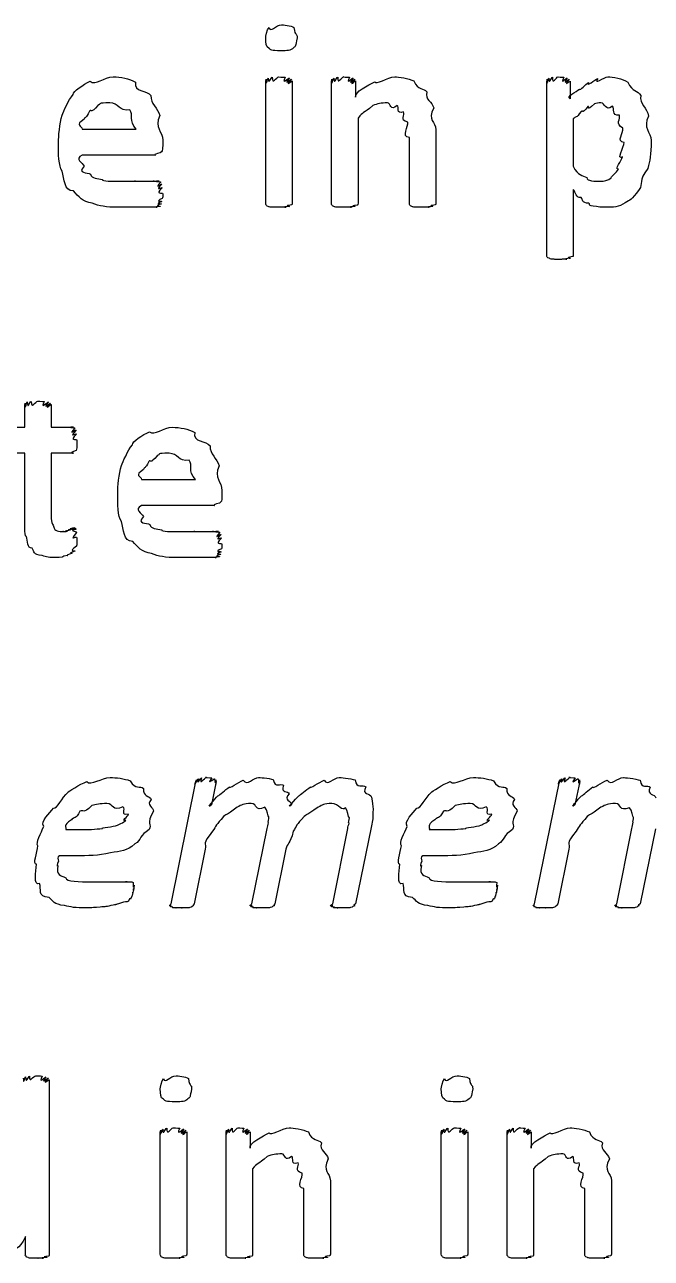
# Model space of a CAD drawing. Header units: millimetres. Extents: x 0 to 216, y 0 to 279.
# Drawn here: x 36.47 to 44.95, y 123.97 to 140.65 of the extents above; entities that cross this region are included whole.
import ezdxf

# ---------------------------------------------------------------- set-up
doc = ezdxf.new("R2010")
doc.units = ezdxf.units.MM
doc.layers.get('0').update_dxf_attribs({"linetype": 'CONTINUOUS'})

msp = doc.modelspace()

# ---------------------------------------------------------------- linework, layer by layer
at = {"color": 0}
for p, q in [((40.1546, 140.47), (40.1546, 140.47)), ((39.7302, 138.232), (39.7302, 139.886)), ((40.0886, 139.886), (40.0886, 138.232)), ((40.6206, 138.232), (40.6206, 139.886)), ((40.9455, 139.886), (40.9455, 139.665)), ((43.5335, 137.532), (43.5335, 139.881)), ((43.8478, 139.881), (43.8478, 139.644)), ((40.9787, 139.384), (40.9787, 138.232)), ((43.8919, 139.373), (43.8919, 138.734)), ((37.2442, 139.236), (37.9772, 139.236)), ((42.0317, 139.224), (42.0317, 138.232)), ((38.3357, 139.087), (38.3357, 139.026)), ((41.6733, 138.232), (41.6733, 139.12)), ((44.5809, 139.054), (44.5809, 139.054)), ((44.9446, 139.081), (44.9446, 139.081)), ((38.2309, 138.883), (37.2442, 138.883)), ((43.8919, 138.42), (43.8919, 137.532)), ((36.4684, 135.203), (36.4684, 135.512)), ((36.8268, 135.512), (36.8268, 135.203)), ((36.1929, 135.203), (36.4684, 135.203)), ((36.8268, 135.203), (37.1299, 135.203)), ((36.4684, 134.851), (36.1872, 134.851)), ((36.4684, 133.958), (36.4684, 134.851)), ((37.1299, 134.851), (36.8268, 134.851)), ((36.8268, 134.851), (36.8268, 134.079)), ((38.0464, 134.498), (38.7795, 134.498)), ((39.1375, 134.349), (39.1375, 134.288)), ((39.0331, 134.145), (38.0464, 134.145)), ((37.174, 133.71), (37.174, 133.71)), ((38.4485, 128.758), (38.7847, 130.412)), ((39.0606, 130.412), (38.9943, 130.098)), ((43.3684, 128.758), (43.7046, 130.412)), ((43.9801, 130.412), (43.9138, 130.098)), ((37.8714, 129.971), (37.8714, 129.971)), ((38.2129, 130.01), (38.2129, 130.01)), ((42.7895, 129.971), (42.7895, 129.971)), ((43.1313, 130.01), (43.1313, 130.01)), ((41.1551, 129.789), (40.9455, 128.758)), ((37.0223, 129.762), (37.2043, 129.762)), ((39.54, 128.758), (39.7496, 129.778)), ((40.6368, 128.758), (40.8411, 129.778)), ((41.9407, 129.762), (42.1224, 129.762)), ((44.4817, 128.758), (44.6857, 129.778)), ((45.0053, 129.772), (44.7957, 128.758)), ((38.9117, 129.497), (38.7629, 128.758)), ((40.0032, 129.497), (39.8544, 128.758)), ((43.8312, 129.497), (43.6824, 128.758)), ((37.1436, 129.409), (36.9397, 129.409)), ((42.0617, 129.409), (41.8578, 129.409)), ((36.7993, 126.38), (36.7993, 124.021)), ((38.7269, 126.258), (38.7269, 126.258)), ((42.5305, 126.258), (42.5305, 126.258)), ((38.3025, 124.021), (38.3025, 125.674)), ((38.6609, 125.674), (38.6609, 124.021)), ((39.1929, 124.021), (39.1929, 125.674)), ((39.5182, 125.674), (39.5182, 125.454)), ((42.1058, 124.021), (42.1058, 125.674)), ((42.4642, 125.674), (42.4642, 124.021)), ((42.9962, 124.021), (42.9962, 125.674)), ((43.3215, 125.674), (43.3215, 125.454)), ((39.551, 125.173), (39.551, 124.021)), ((43.3546, 125.173), (43.3546, 124.021)), ((40.604, 125.013), (40.604, 124.021)), ((44.4073, 125.013), (44.4073, 124.021)), ((40.2456, 124.021), (40.2456, 124.908)), ((44.0489, 124.021), (44.0489, 124.908)), ((36.4793, 124.026), (36.4793, 124.258))]:
    msp.add_line(p, q, dxfattribs=at)
for points in [[(39.7743, 140.608), (39.7923, 140.528), (39.8639, 140.647), (39.945, 140.647)], [(39.945, 140.647), (39.9535, 140.647), (40.0801, 140.633), (40.1105, 140.608)], [(39.7302, 140.47), (39.7302, 140.477), (39.7439, 140.582), (39.7743, 140.608)], [(39.7743, 140.327), (39.7302, 140.341), (39.7302, 140.4), (39.7302, 140.47)], [(40.1546, 140.47), (40.1299, 140.345), (40.138, 140.357), (40.1052, 140.333)], [(40.1105, 140.608), (40.1299, 140.481), (40.1546, 140.539), (40.1546, 140.47)], [(39.9397, 140.294), (39.788, 140.294), (39.8032, 140.305), (39.7743, 140.327)], [(40.1052, 140.333), (40.0678, 140.294), (40.0195, 140.294), (39.9397, 140.294)], [(37.1228, 139.704), (37.1189, 139.743), (37.2622, 139.839), (37.3546, 139.881)], [(37.3546, 139.881), (37.4205, 139.823), (37.549, 139.941), (37.6633, 139.941)], [(37.6633, 139.941), (37.7694, 139.941), (37.8809, 139.916), (37.9663, 139.869)], [(37.9663, 139.869), (37.9388, 139.732), (38.1208, 139.765), (38.1758, 139.688)], [(39.7302, 139.886), (39.7302, 139.794), (39.7316, 139.9), (39.7358, 139.908)], [(39.7358, 139.908), (39.7411, 139.809), (39.7524, 139.92), (39.7633, 139.925)], [(39.7633, 139.925), (39.7662, 139.82), (39.7965, 139.936), (39.8184, 139.936)], [(39.8184, 139.936), (39.8141, 139.823), (39.8734, 139.941), (39.9066, 139.941)], [(39.9066, 139.941), (39.8847, 139.941), (39.9729, 139.938), (39.9948, 139.936)], [(39.9948, 139.936), (39.9313, 139.82), (40.0389, 139.931), (40.0498, 139.925)], [(40.0498, 139.925), (39.9577, 139.809), (40.0734, 139.915), (40.0773, 139.908)], [(40.0773, 139.908), (39.9687, 139.794), (40.0886, 139.893), (40.0886, 139.886)], [(40.6206, 139.886), (40.6206, 139.794), (40.6217, 139.9), (40.6259, 139.908)], [(40.6259, 139.908), (40.6273, 139.809), (40.6382, 139.92), (40.6534, 139.925)], [(40.6534, 139.925), (40.6562, 139.82), (40.6837, 139.936), (40.7031, 139.936)], [(40.7031, 139.936), (40.6975, 139.823), (40.7529, 139.941), (40.7857, 139.941)], [(40.7857, 139.941), (40.7596, 139.941), (40.8411, 139.938), (40.863, 139.936)], [(40.863, 139.936), (40.8037, 139.82), (40.9014, 139.931), (40.9127, 139.925)], [(40.9127, 139.925), (40.8259, 139.809), (40.9303, 139.915), (40.9346, 139.908)], [(40.9346, 139.908), (40.8369, 139.794), (40.9455, 139.893), (40.9455, 139.886)], [(40.9455, 139.665), (40.925, 139.735), (41.1194, 139.831), (41.2048, 139.875)], [(41.2048, 139.875), (41.2157, 139.823), (41.3826, 139.941), (41.4747, 139.941)], [(41.4747, 139.941), (41.5272, 139.941), (41.6638, 139.922), (41.734, 139.886)], [(41.734, 139.886), (41.789, 139.75), (41.8663, 139.799), (41.9104, 139.737)], [(43.5335, 139.881), (43.5335, 139.798), (43.5349, 139.904), (43.5391, 139.908)], [(43.5391, 139.908), (43.5405, 139.809), (43.5501, 139.92), (43.561, 139.925)], [(43.561, 139.925), (43.5666, 139.82), (43.5913, 139.936), (43.6107, 139.936)], [(43.6107, 139.936), (43.6065, 139.823), (43.6577, 139.941), (43.688, 139.941)], [(43.688, 139.941), (43.6686, 139.941), (43.7459, 139.938), (43.7653, 139.936)], [(43.7653, 139.936), (43.706, 139.82), (43.7981, 139.931), (43.8094, 139.925)], [(43.8094, 139.925), (43.7321, 139.809), (43.8326, 139.915), (43.8369, 139.908)], [(43.8369, 139.908), (43.743, 139.794), (43.8478, 139.892), (43.8478, 139.881)], [(43.9745, 139.776), (43.9857, 139.75), (44.0545, 139.842), (44.0958, 139.864)], [(44.0958, 139.864), (44.0697, 139.798), (44.1812, 139.908), (44.2225, 139.919)], [(44.2225, 139.919), (44.1537, 139.823), (44.3121, 139.941), (44.3604, 139.941)], [(44.3604, 139.941), (44.4267, 139.941), (44.5562, 139.916), (44.6306, 139.869)], [(44.6306, 139.869), (44.6913, 139.732), (44.7629, 139.765), (44.807, 139.688)], [(36.9743, 139.423), (36.9933, 139.47), (37.0597, 139.627), (37.1228, 139.704)], [(38.1758, 139.688), (38.1663, 139.577), (38.2707, 139.519), (38.2972, 139.417)], [(41.9104, 139.737), (41.8772, 139.628), (41.9848, 139.606), (42.0038, 139.522)], [(43.8478, 139.644), (43.7871, 139.677), (43.9332, 139.738), (43.9745, 139.776)], [(44.807, 139.688), (44.782, 139.577), (44.8896, 139.518), (44.9118, 139.412)], [(37.3433, 139.478), (37.2911, 139.368), (37.2897, 139.412), (37.2717, 139.368)], [(37.4594, 139.555), (37.3546, 139.43), (37.3765, 139.511), (37.3433, 139.478)], [(37.6192, 139.589), (37.4456, 139.589), (37.5059, 139.577), (37.4594, 139.555)], [(37.889, 139.495), (37.743, 139.47), (37.7402, 139.589), (37.6192, 139.589)], [(37.9772, 139.236), (37.8643, 139.346), (37.9511, 139.431), (37.889, 139.495)], [(41.1773, 139.555), (41.0464, 139.43), (41.0475, 139.48), (40.9787, 139.384)], [(41.3755, 139.589), (41.293, 139.589), (41.2433, 139.577), (41.1773, 139.555)], [(41.5078, 139.555), (41.4101, 139.47), (41.4267, 139.589), (41.3755, 139.589)], [(41.596, 139.467), (41.4831, 139.43), (41.5438, 139.536), (41.5078, 139.555)], [(41.6511, 139.329), (41.5315, 139.353), (41.6207, 139.43), (41.596, 139.467)], [(42.0038, 139.522), (41.9132, 139.346), (42.0317, 139.342), (42.0317, 139.224)], [(43.9967, 139.472), (43.9265, 139.368), (43.9279, 139.414), (43.8919, 139.373)], [(44.0902, 139.539), (43.9924, 139.423), (44.0298, 139.502), (43.9967, 139.472)], [(44.1784, 139.577), (44.0517, 139.456), (44.1194, 139.557), (44.0902, 139.539)], [(44.2666, 139.589), (44.2281, 139.589), (44.2076, 139.584), (44.1784, 139.577)], [(44.4211, 139.544), (44.3191, 139.47), (44.3286, 139.589), (44.2666, 139.589)], [(44.5149, 139.423), (44.4003, 139.412), (44.4609, 139.514), (44.4211, 139.544)], [(36.9245, 139.054), (36.9245, 139.132), (36.9411, 139.313), (36.9743, 139.423)], [(37.2717, 139.368), (37.1369, 139.282), (37.2442, 139.282), (37.2442, 139.236)], [(38.2972, 139.417), (38.2171, 139.253), (38.3357, 139.204), (38.3357, 139.087)], [(41.6733, 139.12), (41.5576, 139.128), (41.6648, 139.277), (41.6511, 139.329)], [(44.5643, 139.247), (44.4486, 139.309), (44.5396, 139.371), (44.5149, 139.423)], [(44.9118, 139.412), (44.8261, 139.25), (44.9446, 139.198), (44.9446, 139.081)], [(44.5809, 139.054), (44.4666, 139.062), (44.5752, 139.183), (44.5643, 139.247)], [(36.9743, 138.668), (36.9245, 138.731), (36.9245, 138.906), (36.9245, 139.054)], [(38.3357, 139.026), (38.3357, 138.927), (38.3247, 138.938), (38.3025, 138.916)], [(44.559, 138.861), (44.4666, 138.812), (44.5809, 138.987), (44.5809, 139.054)], [(44.9446, 139.081), (44.9446, 138.875), (44.9294, 138.814), (44.9005, 138.701)], [(37.2442, 138.883), (37.1369, 138.828), (37.2526, 138.778), (37.2717, 138.734)], [(38.3025, 138.916), (38.173, 138.883), (38.2556, 138.883), (38.2309, 138.883)], [(44.5036, 138.695), (44.4405, 138.691), (44.5477, 138.801), (44.559, 138.861)], [(37.1285, 138.398), (36.9933, 138.398), (37.0099, 138.561), (36.9743, 138.668)], [(37.2717, 138.734), (37.174, 138.625), (37.3186, 138.657), (37.3599, 138.624)], [(43.8919, 138.734), (43.9526, 138.599), (44.0147, 138.616), (44.0739, 138.58)], [(44.4045, 138.574), (44.3893, 138.588), (44.4775, 138.643), (44.5036, 138.695)], [(44.9005, 138.701), (44.771, 138.533), (44.8359, 138.497), (44.7848, 138.42)], [(37.3599, 138.624), (37.3726, 138.563), (37.4537, 138.57), (37.5197, 138.552)], [(37.5197, 138.552), (37.5049, 138.53), (37.6661, 138.53), (37.7624, 138.53)], [(37.7624, 138.53), (37.7956, 138.53), (37.907, 138.53), (37.9663, 138.53)], [(37.9663, 138.53), (37.9127, 138.53), (38.0739, 138.53), (38.1152, 138.53)], [(38.1152, 138.53), (38.1152, 138.53), (38.1938, 138.53), (38.2199, 138.53)], [(38.2199, 138.53), (38.1702, 138.53), (38.2707, 138.53), (38.2859, 138.53)], [(38.2859, 138.53), (38.1952, 138.53), (38.3039, 138.526), (38.3081, 138.519)], [(38.3081, 138.519), (38.2062, 138.4), (38.3205, 138.505), (38.3247, 138.491)], [(38.3247, 138.491), (38.2143, 138.376), (38.33, 138.464), (38.33, 138.442)], [(44.0739, 138.58), (44.0697, 138.53), (44.1925, 138.53), (44.2556, 138.53)], [(44.2556, 138.53), (44.3082, 138.53), (44.3632, 138.544), (44.4045, 138.574)], [(37.3821, 138.232), (37.247, 138.25), (37.1972, 138.323), (37.1285, 138.398)], [(38.33, 138.298), (38.2143, 138.243), (38.3275, 138.268), (38.3247, 138.254)], [(38.33, 138.442), (38.2171, 138.332), (38.3357, 138.392), (38.3357, 138.359)], [(38.3357, 138.359), (38.3357, 138.277), (38.3328, 138.316), (38.33, 138.298)], [(43.9967, 138.31), (43.9265, 138.298), (43.9279, 138.378), (43.8919, 138.42)], [(44.1015, 138.232), (43.9967, 138.235), (44.0323, 138.279), (43.9967, 138.31)], [(44.7848, 138.42), (44.6691, 138.261), (44.6691, 138.282), (44.5918, 138.238)], [(37.7292, 138.177), (37.5638, 138.177), (37.4812, 138.195), (37.3821, 138.232)], [(37.9444, 138.177), (37.7733, 138.177), (37.8065, 138.177), (37.7292, 138.177)], [(38.1208, 138.177), (38.0227, 138.177), (38.0104, 138.177), (37.9444, 138.177)], [(38.2475, 138.177), (38.1261, 138.177), (38.1716, 138.177), (38.1208, 138.177)], [(38.3025, 138.188), (38.1924, 138.177), (38.2806, 138.177), (38.2475, 138.177)], [(38.3191, 138.222), (38.2034, 138.195), (38.3096, 138.199), (38.3025, 138.188)], [(38.3247, 138.254), (38.2104, 138.217), (38.3219, 138.232), (38.3191, 138.222)], [(39.7358, 138.21), (39.7302, 138.206), (39.7302, 138.224), (39.7302, 138.232)], [(39.7633, 138.188), (39.7411, 138.191), (39.7425, 138.202), (39.7358, 138.21)], [(39.8184, 138.177), (39.7662, 138.18), (39.7771, 138.184), (39.7633, 138.188)], [(39.9066, 138.177), (39.8141, 138.177), (39.8431, 138.177), (39.8184, 138.177)], [(39.9948, 138.177), (39.8847, 138.177), (39.9426, 138.177), (39.9066, 138.177)], [(40.0498, 138.188), (39.9313, 138.18), (40.0195, 138.18), (39.9948, 138.177)], [(40.0773, 138.21), (39.9577, 138.191), (40.0636, 138.195), (40.0498, 138.188)], [(40.0886, 138.232), (40.0858, 138.206), (40.0844, 138.217), (40.0773, 138.21)], [(40.6259, 138.21), (40.6206, 138.206), (40.6206, 138.224), (40.6206, 138.232)], [(40.6534, 138.188), (40.6315, 138.191), (40.6329, 138.202), (40.6259, 138.21)], [(40.7088, 138.177), (40.6562, 138.18), (40.6672, 138.184), (40.6534, 138.188)], [(40.797, 138.177), (40.7046, 138.177), (40.7335, 138.177), (40.7088, 138.177)], [(40.8852, 138.177), (40.7748, 138.177), (40.8326, 138.177), (40.797, 138.177)], [(40.9402, 138.188), (40.8217, 138.18), (40.9099, 138.18), (40.8852, 138.177)], [(40.9677, 138.205), (40.8478, 138.191), (40.954, 138.195), (40.9402, 138.188)], [(40.9787, 138.232), (40.9758, 138.202), (40.9744, 138.212), (40.9677, 138.205)], [(41.6789, 138.205), (41.6747, 138.202), (41.6733, 138.222), (41.6733, 138.232)], [(41.7064, 138.188), (41.6856, 138.191), (41.6856, 138.201), (41.6789, 138.205)], [(41.7615, 138.177), (41.7117, 138.18), (41.7202, 138.184), (41.7064, 138.188)], [(41.8553, 138.177), (41.7587, 138.177), (41.7862, 138.177), (41.7615, 138.177)], [(41.9379, 138.177), (41.8289, 138.177), (41.8881, 138.177), (41.8553, 138.177)], [(41.9929, 138.188), (41.8772, 138.18), (41.9626, 138.18), (41.9379, 138.177)], [(42.0204, 138.21), (41.9019, 138.191), (42.0067, 138.195), (41.9929, 138.188)], [(42.0317, 138.232), (42.0317, 138.206), (42.0275, 138.217), (42.0204, 138.21)], [(44.2062, 138.188), (44.0655, 138.195), (44.1371, 138.213), (44.1015, 138.232)], [(44.3272, 138.177), (44.2528, 138.177), (44.2419, 138.18), (44.2062, 138.188)], [(44.5918, 138.238), (44.5149, 138.177), (44.4267, 138.177), (44.3272, 138.177)], [(43.5391, 137.505), (43.5335, 137.502), (43.5335, 137.521), (43.5335, 137.532)], [(43.5666, 137.488), (43.5448, 137.487), (43.5462, 137.498), (43.5391, 137.505)], [(43.6217, 137.477), (43.5695, 137.476), (43.5804, 137.481), (43.5666, 137.488)], [(43.7099, 137.472), (43.6178, 137.472), (43.6467, 137.474), (43.6217, 137.477)], [(43.7981, 137.477), (43.688, 137.472), (43.7459, 137.472), (43.7099, 137.472)], [(43.8535, 137.488), (43.7349, 137.476), (43.8231, 137.477), (43.7981, 137.477)], [(43.881, 137.51), (43.761, 137.487), (43.8672, 137.492), (43.8535, 137.488)], [(43.8919, 137.532), (43.8891, 137.505), (43.8877, 137.518), (43.881, 137.51)], [(36.4684, 135.512), (36.4684, 135.413), (36.4698, 135.52), (36.474, 135.529)], [(36.474, 135.529), (36.4793, 135.427), (36.4906, 135.541), (36.5016, 135.545)], [(36.5016, 135.545), (36.5044, 135.435), (36.5347, 135.551), (36.5566, 135.551)], [(36.5566, 135.551), (36.5524, 135.438), (36.6116, 135.556), (36.6448, 135.556)], [(36.6448, 135.556), (36.6229, 135.556), (36.7111, 135.553), (36.733, 135.551)], [(36.733, 135.551), (36.6695, 135.435), (36.7771, 135.548), (36.788, 135.545)], [(36.788, 135.545), (36.6959, 135.427), (36.8117, 135.535), (36.8155, 135.529)], [(36.8155, 135.529), (36.7069, 135.413), (36.8268, 135.515), (36.8268, 135.512)], [(37.1299, 135.203), (37.0336, 135.203), (37.1422, 135.199), (37.1464, 135.193)], [(37.1464, 135.193), (37.0445, 135.074), (37.1588, 135.179), (37.163, 135.165)], [(37.163, 135.165), (37.0526, 135.045), (37.1683, 135.132), (37.1683, 135.11)], [(37.925, 134.966), (37.9208, 135.005), (38.064, 135.102), (38.1564, 135.143)], [(38.1564, 135.143), (38.2228, 135.085), (38.3508, 135.203), (38.4651, 135.203)], [(38.4651, 135.203), (38.5713, 135.203), (38.6828, 135.179), (38.7685, 135.132)], [(38.7685, 135.132), (38.7406, 134.994), (38.9227, 135.027), (38.9777, 134.95)], [(37.1683, 135.11), (37.0554, 135.001), (37.174, 135.06), (37.174, 135.027)], [(37.174, 135.027), (37.174, 134.906), (37.1697, 134.918), (37.163, 134.889)], [(37.7762, 134.685), (37.7956, 134.732), (37.8615, 134.889), (37.925, 134.966)], [(37.163, 134.889), (37.0417, 134.851), (37.1436, 134.851), (37.1299, 134.851)], [(38.2612, 134.818), (38.1564, 134.692), (38.1787, 134.773), (38.1455, 134.74)], [(38.421, 134.851), (38.2475, 134.851), (38.3081, 134.84), (38.2612, 134.818)], [(38.6913, 134.757), (38.5452, 134.732), (38.5424, 134.851), (38.421, 134.851)], [(38.9777, 134.95), (38.9682, 134.84), (39.073, 134.782), (39.0991, 134.68)], [(37.7264, 134.316), (37.7264, 134.395), (37.743, 134.575), (37.7762, 134.685)], [(38.0739, 134.63), (37.9388, 134.545), (38.0464, 134.545), (38.0464, 134.498)], [(38.1455, 134.74), (38.0929, 134.63), (38.0919, 134.674), (38.0739, 134.63)], [(38.7795, 134.498), (38.6662, 134.608), (38.7533, 134.694), (38.6913, 134.757)], [(39.0991, 134.68), (39.019, 134.516), (39.1375, 134.466), (39.1375, 134.349)], [(37.7762, 133.93), (37.7264, 133.993), (37.7264, 134.168), (37.7264, 134.316)], [(38.0464, 134.145), (37.9388, 134.09), (38.0545, 134.04), (38.0739, 133.996)], [(39.1047, 134.178), (38.9749, 134.145), (39.0578, 134.145), (39.0331, 134.145)], [(39.1375, 134.288), (39.1375, 134.189), (39.1266, 134.2), (39.1047, 134.178)], [(36.4906, 133.726), (36.4684, 133.696), (36.4684, 133.87), (36.4684, 133.958)], [(36.8268, 134.079), (36.824, 133.887), (36.8378, 133.911), (36.8596, 133.864)], [(38.0739, 133.996), (37.9758, 133.887), (38.1208, 133.919), (38.1621, 133.886)], [(36.8596, 133.864), (36.8723, 133.792), (36.9288, 133.792), (36.9919, 133.792)], [(36.9919, 133.792), (36.9563, 133.792), (37.0321, 133.794), (37.0473, 133.798)], [(37.0473, 133.798), (36.9866, 133.803), (37.0748, 133.81), (37.0858, 133.814)], [(37.0858, 133.814), (37.0113, 133.814), (37.1105, 133.827), (37.1189, 133.831)], [(37.1189, 133.831), (37.0307, 133.826), (37.138, 133.842), (37.1464, 133.842)], [(37.1464, 133.842), (37.0417, 133.826), (37.1531, 133.839), (37.1574, 133.836)], [(37.1574, 133.836), (37.0487, 133.821), (37.163, 133.831), (37.163, 133.82)], [(37.163, 133.82), (37.0526, 133.803), (37.1683, 133.799), (37.1683, 133.781)], [(37.9307, 133.66), (37.7956, 133.66), (37.8121, 133.823), (37.7762, 133.93)], [(38.1621, 133.886), (38.1744, 133.826), (38.2556, 133.832), (38.3219, 133.814)], [(38.3219, 133.814), (38.3067, 133.792), (38.4679, 133.792), (38.5643, 133.792)], [(38.5643, 133.792), (38.5974, 133.792), (38.7092, 133.792), (38.7685, 133.792)], [(38.7685, 133.792), (38.7145, 133.792), (38.8758, 133.792), (38.917, 133.792)], [(38.917, 133.792), (38.917, 133.792), (38.9957, 133.792), (39.0218, 133.792)], [(39.0218, 133.792), (38.9724, 133.792), (39.073, 133.792), (39.0881, 133.792)], [(39.0881, 133.792), (38.9971, 133.792), (39.1061, 133.788), (39.11, 133.781)], [(36.5675, 133.566), (36.5016, 133.568), (36.5083, 133.663), (36.4906, 133.726)], [(37.1683, 133.781), (37.0554, 133.649), (37.174, 133.739), (37.174, 133.71)], [(37.174, 133.71), (37.174, 133.572), (37.1711, 133.623), (37.1683, 133.594)], [(38.184, 133.495), (38.0488, 133.513), (37.9995, 133.586), (37.9307, 133.66)], [(39.11, 133.781), (39.008, 133.663), (39.1224, 133.768), (39.1266, 133.754)], [(39.1266, 133.754), (39.0165, 133.638), (39.1322, 133.726), (39.1322, 133.704)], [(39.1322, 133.704), (39.019, 133.594), (39.1375, 133.654), (39.1375, 133.622)], [(36.7055, 133.467), (36.5704, 133.479), (36.6035, 133.522), (36.5675, 133.566)], [(36.8984, 133.44), (36.7993, 133.44), (36.7605, 133.448), (36.7055, 133.467)], [(37.0473, 133.467), (36.9492, 133.451), (37.0004, 133.452), (36.9757, 133.445)], [(37.108, 133.495), (36.9933, 133.464), (37.0692, 133.474), (37.0473, 133.467)], [(37.1464, 133.528), (37.0307, 133.487), (37.1256, 133.506), (37.108, 133.495)], [(37.1683, 133.594), (37.0487, 133.513), (37.1574, 133.542), (37.1464, 133.528)], [(38.5314, 133.44), (38.366, 133.44), (38.2834, 133.458), (38.184, 133.495)], [(39.1213, 133.484), (39.0052, 133.458), (39.1114, 133.461), (39.1047, 133.451)], [(39.1266, 133.517), (39.0123, 133.479), (39.1238, 133.495), (39.1213, 133.484)], [(39.1322, 133.561), (39.0165, 133.506), (39.1294, 133.531), (39.1266, 133.517)], [(39.1375, 133.622), (39.1375, 133.539), (39.135, 133.579), (39.1322, 133.561)], [(36.9757, 133.445), (36.8984, 133.44), (36.9231, 133.44), (36.8984, 133.44)], [(38.7463, 133.44), (38.5755, 133.44), (38.6084, 133.44), (38.5314, 133.44)], [(38.9227, 133.44), (38.825, 133.44), (38.8126, 133.44), (38.7463, 133.44)], [(39.0493, 133.44), (38.9283, 133.44), (38.9738, 133.44), (38.9227, 133.44)], [(39.1047, 133.451), (38.9943, 133.44), (39.0825, 133.44), (39.0493, 133.44)], [(37.3091, 130.412), (37.3613, 130.349), (37.5087, 130.467), (37.623, 130.467)], [(37.623, 130.467), (37.7003, 130.467), (37.8188, 130.452), (37.8933, 130.423)], [(38.8179, 130.451), (38.7862, 130.346), (38.8468, 130.462), (38.862, 130.462)], [(38.862, 130.462), (38.8193, 130.349), (38.9019, 130.467), (38.9283, 130.467)], [(38.9283, 130.467), (38.8743, 130.467), (38.9805, 130.464), (38.9999, 130.462)], [(38.9999, 130.462), (38.9117, 130.346), (39.0303, 130.458), (39.0384, 130.451)], [(39.4243, 130.429), (39.4808, 130.349), (39.5633, 130.467), (39.6339, 130.467)], [(39.6339, 130.467), (39.6282, 130.467), (39.7771, 130.458), (39.8321, 130.44)], [(40.5211, 130.429), (40.5613, 130.349), (40.6548, 130.467), (40.725, 130.467)], [(40.725, 130.467), (40.7197, 130.467), (40.8852, 130.456), (40.9402, 130.434)], [(42.2271, 130.412), (42.2797, 130.349), (42.4272, 130.467), (42.5415, 130.467)], [(42.5415, 130.467), (42.6187, 130.467), (42.7373, 130.452), (42.8113, 130.423)], [(43.7374, 130.451), (43.706, 130.346), (43.7667, 130.462), (43.7815, 130.462)], [(43.7815, 130.462), (43.7388, 130.349), (43.8217, 130.467), (43.8478, 130.467)], [(43.8478, 130.467), (43.7942, 130.467), (43.9, 130.464), (43.9194, 130.462)], [(43.9194, 130.462), (43.8312, 130.346), (43.9498, 130.458), (43.9579, 130.451)], [(44.3495, 130.429), (44.4045, 130.349), (44.4927, 130.467), (44.5699, 130.467)], [(44.5699, 130.467), (44.5728, 130.467), (44.7368, 130.453), (44.7957, 130.429)], [(37.0498, 130.263), (37.0526, 130.276), (37.2124, 130.375), (37.3091, 130.412)], [(37.8933, 130.423), (37.9677, 130.294), (38.0312, 130.362), (38.0753, 130.318)], [(38.0753, 130.318), (38.0601, 130.205), (38.1579, 130.225), (38.1801, 130.169)], [(38.7847, 130.412), (38.7491, 130.32), (38.7862, 130.426), (38.7904, 130.434)], [(38.7904, 130.434), (38.76, 130.335), (38.807, 130.447), (38.8179, 130.451)], [(39.0384, 130.451), (39.0469, 130.335), (39.055, 130.441), (39.055, 130.434)], [(39.055, 130.434), (39.0507, 130.32), (39.0606, 130.419), (39.0606, 130.412)], [(39.0825, 130.219), (39.11, 130.227), (39.1777, 130.303), (39.237, 130.34)], [(39.237, 130.34), (39.2271, 130.302), (39.358, 130.406), (39.4243, 130.429)], [(39.8321, 130.44), (39.8558, 130.313), (39.9327, 130.395), (39.9701, 130.362)], [(39.9701, 130.362), (39.9288, 130.247), (40.0322, 130.291), (40.0473, 130.247)], [(40.1796, 130.219), (40.1934, 130.227), (40.2745, 130.303), (40.3338, 130.34)], [(40.3338, 130.34), (40.3119, 130.302), (40.4551, 130.406), (40.5211, 130.429)], [(40.9402, 130.434), (40.9512, 130.304), (41.0464, 130.38), (41.0834, 130.34)], [(41.0834, 130.34), (41.0242, 130.227), (41.1455, 130.258), (41.1607, 130.203)], [(41.9682, 130.263), (41.971, 130.276), (42.1308, 130.375), (42.2271, 130.412)], [(42.8113, 130.423), (42.8858, 130.294), (42.9493, 130.362), (42.9934, 130.318)], [(42.9934, 130.318), (42.9782, 130.205), (43.0759, 130.225), (43.0982, 130.169)], [(43.7046, 130.412), (43.6686, 130.32), (43.706, 130.426), (43.7099, 130.434)], [(43.7099, 130.434), (43.6795, 130.335), (43.7265, 130.447), (43.7374, 130.451)], [(43.9579, 130.451), (43.9663, 130.335), (43.9745, 130.441), (43.9745, 130.434)], [(43.9745, 130.434), (43.9706, 130.32), (43.9801, 130.419), (43.9801, 130.412)], [(44.002, 130.219), (44.0298, 130.227), (44.0972, 130.303), (44.1565, 130.34)], [(44.1565, 130.34), (44.147, 130.302), (44.2793, 130.406), (44.3495, 130.429)], [(44.7957, 130.429), (44.8084, 130.302), (44.9005, 130.375), (44.9337, 130.335)], [(44.9337, 130.335), (44.8786, 130.221), (44.9957, 130.247), (45.0109, 130.192)], [(36.8572, 130.054), (36.9023, 130.037), (36.9757, 130.204), (37.0498, 130.263)], [(38.1801, 130.169), (38.1042, 130.095), (38.2129, 130.061), (38.2129, 130.01)], [(38.9943, 130.098), (38.9075, 130.026), (39.0412, 130.178), (39.0825, 130.219)], [(40.0473, 130.247), (39.9616, 130.158), (40.0763, 130.153), (40.0801, 130.098)], [(40.0801, 130.098), (39.9919, 130.026), (40.138, 130.178), (40.1796, 130.219)], [(41.1607, 130.203), (41.1716, 130.121), (41.1826, 130.095), (41.1826, 130.037)], [(41.7752, 130.054), (41.8207, 130.037), (41.8938, 130.204), (41.9682, 130.263)], [(43.0982, 130.169), (43.0223, 130.095), (43.1313, 130.061), (43.1313, 130.01)], [(43.9138, 130.098), (43.827, 130.026), (43.9607, 130.178), (44.002, 130.219)], [(36.7249, 129.806), (36.678, 129.879), (36.8046, 129.977), (36.8572, 130.054)], [(37.2152, 130.01), (37.1602, 129.894), (37.1327, 129.938), (37.0995, 129.894)], [(37.375, 130.087), (37.2512, 129.96), (37.2622, 130.043), (37.2152, 130.01)], [(37.5789, 130.114), (37.4869, 130.114), (37.4329, 130.105), (37.375, 130.087)], [(37.7941, 130.07), (37.6562, 129.996), (37.67, 130.114), (37.5789, 130.114)], [(37.8714, 129.971), (37.7582, 129.941), (37.8449, 130.044), (37.7941, 130.07)], [(37.8382, 129.889), (37.7582, 129.872), (37.8714, 129.941), (37.8714, 129.971)], [(38.2129, 130.01), (38.1042, 129.835), (38.1924, 129.835), (38.1522, 129.762)], [(39.3418, 130.065), (39.1763, 129.934), (39.2176, 129.993), (39.1597, 129.938)], [(39.5344, 130.114), (39.4215, 130.114), (39.4077, 130.098), (39.3418, 130.065)], [(39.7164, 130.065), (39.5732, 129.996), (39.6226, 130.114), (39.5344, 130.114)], [(39.7715, 129.933), (39.7605, 129.93), (39.7524, 130.032), (39.7164, 130.065)], [(40.4386, 130.065), (40.2565, 129.934), (40.3091, 129.993), (40.2512, 129.938)], [(40.6259, 130.114), (40.5059, 130.114), (40.5045, 130.098), (40.4386, 130.065)], [(40.8079, 130.059), (40.7705, 129.996), (40.7141, 130.114), (40.6259, 130.114)], [(40.863, 129.921), (40.8411, 129.927), (40.8436, 130.026), (40.8079, 130.059)], [(41.1826, 130.037), (41.1716, 129.901), (41.1798, 129.95), (41.1773, 129.91)], [(41.6429, 129.806), (41.596, 129.879), (41.723, 129.977), (41.7752, 130.054)], [(42.1337, 130.01), (42.0783, 129.894), (42.0508, 129.938), (42.0176, 129.894)], [(42.2935, 130.087), (42.1693, 129.96), (42.1802, 130.043), (42.1337, 130.01)], [(42.4974, 130.114), (42.4049, 130.114), (42.3513, 130.105), (42.2935, 130.087)], [(42.7122, 130.07), (42.5746, 129.996), (42.5884, 130.114), (42.4974, 130.114)], [(42.7895, 129.971), (42.6766, 129.941), (42.7634, 130.044), (42.7122, 130.07)], [(42.7563, 129.889), (42.6766, 129.872), (42.7895, 129.941), (42.7895, 129.971)], [(43.1313, 130.01), (43.0223, 129.835), (43.1105, 129.835), (43.0706, 129.762)], [(44.2666, 130.065), (44.0958, 129.934), (44.1371, 129.993), (44.0792, 129.938)], [(44.4652, 130.114), (44.3495, 130.114), (44.3357, 130.098), (44.2666, 130.065)], [(44.6525, 130.059), (44.4997, 129.996), (44.5534, 130.114), (44.4652, 130.114)], [(44.7075, 129.927), (44.6913, 129.927), (44.6885, 130.026), (44.6525, 130.059)], [(36.6476, 129.541), (36.6088, 129.585), (36.6917, 129.717), (36.7249, 129.806)], [(37.0995, 129.894), (36.9757, 129.808), (37.0403, 129.808), (37.0223, 129.762)], [(37.5186, 129.778), (37.4908, 129.784), (37.67, 129.803), (37.7225, 129.822)], [(37.7225, 129.822), (37.7141, 129.819), (37.816, 129.862), (37.8382, 129.889)], [(39.1597, 129.938), (39.062, 129.824), (39.055, 129.817), (39.0109, 129.74)], [(39.7496, 129.778), (39.7524, 129.798), (39.7619, 129.829), (39.7662, 129.855)], [(39.7662, 129.855), (39.7605, 129.853), (39.7715, 129.91), (39.7715, 129.933)], [(40.2512, 129.938), (40.1422, 129.824), (40.1465, 129.817), (40.1024, 129.74)], [(40.8411, 129.778), (40.8326, 129.798), (40.8534, 129.828), (40.8573, 129.85)], [(40.8573, 129.85), (40.8411, 129.846), (40.863, 129.899), (40.863, 129.921)], [(41.1773, 129.91), (41.1635, 129.824), (41.166, 129.833), (41.1551, 129.789)], [(41.5657, 129.541), (41.5272, 129.585), (41.6098, 129.717), (41.6429, 129.806)], [(42.0176, 129.894), (41.8938, 129.808), (41.9587, 129.808), (41.9407, 129.762)], [(42.4367, 129.778), (42.4092, 129.784), (42.5884, 129.803), (42.6406, 129.822)], [(42.6406, 129.822), (42.6325, 129.819), (42.7344, 129.862), (42.7563, 129.889)], [(44.0792, 129.938), (43.9815, 129.824), (43.9745, 129.817), (43.9304, 129.74)], [(44.6857, 129.778), (44.6828, 129.801), (44.698, 129.835), (44.7022, 129.861)], [(44.7022, 129.861), (44.6913, 129.853), (44.7075, 129.908), (44.7075, 129.927)], [(37.2043, 129.762), (37.3214, 129.762), (37.4329, 129.767), (37.5186, 129.778)], [(38.1522, 129.762), (38.0227, 129.687), (38.0478, 129.624), (37.9596, 129.569)], [(39.0109, 129.74), (38.8567, 129.555), (38.9336, 129.585), (38.9117, 129.497)], [(40.1024, 129.74), (40.054, 129.555), (40.0251, 129.585), (40.0032, 129.497)], [(42.1224, 129.762), (42.2395, 129.762), (42.3513, 129.767), (42.4367, 129.778)], [(43.0706, 129.762), (42.9412, 129.687), (42.9659, 129.624), (42.8777, 129.569)], [(43.9304, 129.74), (43.7762, 129.555), (43.8535, 129.585), (43.8312, 129.497)], [(36.6254, 129.293), (36.576, 129.29), (36.6324, 129.453), (36.6476, 129.541)], [(37.9596, 129.569), (37.8506, 129.464), (37.7638, 129.476), (37.6287, 129.448)], [(41.5438, 129.293), (41.4941, 129.29), (41.5505, 129.453), (41.5657, 129.541)], [(42.8777, 129.569), (42.7687, 129.464), (42.6819, 129.476), (42.5468, 129.448)], [(36.6695, 129.034), (36.576, 128.997), (36.6254, 129.194), (36.6254, 129.293)], [(36.9231, 129.337), (36.8875, 129.221), (36.9175, 129.294), (36.9175, 129.276)], [(36.9397, 129.409), (36.8956, 129.387), (36.926, 129.362), (36.9231, 129.337)], [(37.6287, 129.448), (37.4608, 129.409), (37.3309, 129.409), (37.1436, 129.409)], [(41.5879, 129.034), (41.4941, 128.997), (41.5438, 129.194), (41.5438, 129.293)], [(41.8412, 129.337), (41.8056, 129.221), (41.8359, 129.294), (41.8359, 129.276)], [(41.8578, 129.409), (41.8137, 129.387), (41.844, 129.362), (41.8412, 129.337)], [(42.5468, 129.448), (42.3788, 129.409), (42.2494, 129.409), (42.0617, 129.409)], [(36.9175, 129.276), (36.8875, 129.133), (36.9521, 129.151), (37.0223, 129.111)], [(41.8359, 129.276), (41.8056, 129.133), (41.8705, 129.151), (41.9407, 129.111)], [(36.7965, 128.846), (36.6339, 128.849), (36.6984, 128.96), (36.6695, 129.034)], [(37.0223, 129.111), (37.0279, 129.056), (37.2071, 129.056), (37.3698, 129.056)], [(37.3698, 129.056), (37.3835, 129.056), (37.5158, 129.056), (37.5789, 129.056)], [(37.5789, 129.056), (37.6259, 129.056), (37.695, 129.056), (37.7391, 129.056)], [(37.7391, 129.056), (37.7183, 129.056), (37.8245, 129.056), (37.8548, 129.056)], [(37.8548, 129.056), (37.7776, 129.056), (37.9042, 129.056), (37.9155, 129.056)], [(37.9155, 129.056), (37.9166, 129.056), (37.9331, 129.052), (37.9374, 129.045)], [(37.943, 128.962), (37.9208, 128.86), (37.9345, 128.931), (37.9317, 128.913)], [(37.9374, 129.045), (37.9278, 128.924), (37.9483, 129.026), (37.9483, 129.012)], [(37.9483, 129.012), (37.9278, 128.893), (37.9458, 128.98), (37.943, 128.962)], [(41.7146, 128.846), (41.5519, 128.849), (41.6168, 128.96), (41.5879, 129.034)], [(41.9407, 129.111), (41.946, 129.056), (42.1252, 129.056), (42.2878, 129.056)], [(42.2878, 129.056), (42.3016, 129.056), (42.4339, 129.056), (42.4974, 129.056)], [(42.4974, 129.056), (42.5443, 129.056), (42.6131, 129.056), (42.6572, 129.056)], [(42.6572, 129.056), (42.6364, 129.056), (42.7426, 129.056), (42.7729, 129.056)], [(42.7729, 129.056), (42.6956, 129.056), (42.8226, 129.056), (42.8336, 129.056)], [(42.8336, 129.056), (42.835, 129.056), (42.8516, 129.052), (42.8554, 129.045)], [(42.8611, 128.962), (42.8392, 128.86), (42.853, 128.931), (42.8502, 128.913)], [(42.8554, 129.045), (42.8459, 128.924), (42.8667, 129.026), (42.8667, 129.012)], [(42.8667, 129.012), (42.8459, 128.893), (42.8639, 128.98), (42.8611, 128.962)], [(37.0057, 128.736), (36.8625, 128.75), (36.8515, 128.798), (36.7965, 128.846)], [(37.8876, 128.825), (37.8725, 128.77), (37.8449, 128.794), (37.8051, 128.78)], [(37.9155, 128.863), (37.8989, 128.794), (37.8989, 128.836), (37.8876, 128.825)], [(37.9317, 128.913), (37.9127, 128.825), (37.9222, 128.877), (37.9155, 128.863)], [(41.9241, 128.736), (41.7809, 128.75), (41.7696, 128.798), (41.7146, 128.846)], [(42.8061, 128.825), (42.7909, 128.77), (42.7634, 128.794), (42.7232, 128.78)], [(42.8336, 128.863), (42.817, 128.794), (42.817, 128.836), (42.8061, 128.825)], [(42.8502, 128.913), (42.8308, 128.825), (42.8406, 128.877), (42.8336, 128.863)], [(37.3034, 128.703), (37.1493, 128.703), (37.09, 128.714), (37.0057, 128.736)], [(37.4908, 128.714), (37.3257, 128.703), (37.3655, 128.703), (37.3034, 128.703)], [(37.6671, 128.742), (37.5708, 128.717), (37.5571, 128.721), (37.4908, 128.714)], [(37.8051, 128.78), (37.6784, 128.739), (37.7225, 128.753), (37.6671, 128.742)], [(38.4485, 128.731), (38.4073, 128.728), (38.4485, 128.747), (38.4485, 128.758)], [(38.4708, 128.714), (38.4115, 128.717), (38.4514, 128.727), (38.4485, 128.731)], [(38.5149, 128.703), (38.4334, 128.706), (38.4817, 128.71), (38.4708, 128.714)], [(38.5921, 128.703), (38.4708, 128.703), (38.5329, 128.703), (38.5149, 128.703)], [(38.669, 128.703), (38.5329, 128.703), (38.6211, 128.703), (38.5921, 128.703)], [(38.7188, 128.714), (38.6941, 128.706), (38.6913, 128.706), (38.669, 128.703)], [(38.7463, 128.731), (38.7202, 128.717), (38.7325, 128.721), (38.7188, 128.714)], [(38.7629, 128.758), (38.7311, 128.728), (38.7533, 128.738), (38.7463, 128.731)], [(39.5457, 128.731), (39.4878, 128.728), (39.54, 128.747), (39.54, 128.758)], [(39.5623, 128.714), (39.4959, 128.717), (39.5482, 128.727), (39.5457, 128.731)], [(39.6064, 128.703), (39.5139, 128.706), (39.5732, 128.71), (39.5623, 128.714)], [(39.6833, 128.703), (39.5538, 128.703), (39.6282, 128.703), (39.6064, 128.703)], [(39.7605, 128.703), (39.7302, 128.703), (39.7122, 128.703), (39.6833, 128.703)], [(39.8103, 128.714), (39.7743, 128.706), (39.7827, 128.706), (39.7605, 128.703)], [(39.8431, 128.731), (39.8004, 128.717), (39.824, 128.721), (39.8103, 128.714)], [(39.8544, 128.758), (39.8156, 128.728), (39.8501, 128.738), (39.8431, 128.731)], [(40.6368, 128.731), (40.568, 128.728), (40.6329, 128.747), (40.6368, 128.758)], [(40.659, 128.714), (40.5765, 128.717), (40.6396, 128.727), (40.6368, 128.731)], [(40.7031, 128.703), (40.5984, 128.706), (40.67, 128.71), (40.659, 128.714)], [(40.7804, 128.703), (40.6382, 128.703), (40.725, 128.703), (40.7031, 128.703)], [(40.852, 128.703), (40.8146, 128.703), (40.8093, 128.703), (40.7804, 128.703)], [(40.9014, 128.714), (40.8548, 128.706), (40.8739, 128.706), (40.852, 128.703)], [(40.9346, 128.731), (40.8809, 128.717), (40.9152, 128.721), (40.9014, 128.714)], [(40.9455, 128.758), (40.8961, 128.728), (40.9416, 128.738), (40.9346, 128.731)], [(42.2219, 128.703), (42.0673, 128.703), (42.0081, 128.714), (41.9241, 128.736)], [(42.4092, 128.714), (42.2437, 128.703), (42.2836, 128.703), (42.2219, 128.703)], [(42.5856, 128.742), (42.4889, 128.717), (42.4752, 128.721), (42.4092, 128.714)], [(42.7232, 128.78), (42.5965, 128.739), (42.6406, 128.753), (42.5856, 128.742)], [(43.3684, 128.731), (43.3268, 128.728), (43.3684, 128.747), (43.3684, 128.758)], [(43.3903, 128.714), (43.331, 128.717), (43.3709, 128.727), (43.3684, 128.731)], [(43.4344, 128.703), (43.3532, 128.706), (43.4012, 128.71), (43.3903, 128.714)], [(43.5116, 128.703), (43.3903, 128.703), (43.4523, 128.703), (43.4344, 128.703)], [(43.5889, 128.703), (43.4523, 128.703), (43.5405, 128.703), (43.5116, 128.703)], [(43.6383, 128.714), (43.6136, 128.706), (43.6107, 128.706), (43.5889, 128.703)], [(43.6658, 128.731), (43.6397, 128.717), (43.652, 128.721), (43.6383, 128.714)], [(43.6824, 128.758), (43.6506, 128.728), (43.6728, 128.738), (43.6658, 128.731)], [(44.4817, 128.731), (44.4183, 128.728), (44.4775, 128.747), (44.4817, 128.758)], [(44.5036, 128.714), (44.4267, 128.717), (44.4846, 128.727), (44.4817, 128.731)], [(44.5477, 128.703), (44.4486, 128.706), (44.5149, 128.71), (44.5036, 128.714)], [(44.625, 128.703), (44.4885, 128.703), (44.5699, 128.703), (44.5477, 128.703)], [(44.7022, 128.703), (44.6691, 128.703), (44.6581, 128.703), (44.625, 128.703)], [(44.7516, 128.714), (44.7089, 128.706), (44.7241, 128.706), (44.7022, 128.703)], [(44.7795, 128.731), (44.7354, 128.717), (44.7657, 128.721), (44.7516, 128.714)], [(44.7957, 128.758), (44.7463, 128.728), (44.7862, 128.738), (44.7795, 128.731)], [(36.4465, 126.402), (36.4532, 126.303), (36.4642, 126.414), (36.4793, 126.419)], [(36.4793, 126.419), (36.4822, 126.31), (36.5125, 126.425), (36.5347, 126.43)], [(36.5347, 126.43), (36.5263, 126.317), (36.5841, 126.435), (36.6173, 126.435)], [(36.6173, 126.435), (36.5965, 126.435), (36.6832, 126.432), (36.7055, 126.43)], [(36.7055, 126.43), (36.6406, 126.31), (36.7439, 126.421), (36.7552, 126.419)], [(36.7552, 126.419), (36.667, 126.303), (36.7799, 126.409), (36.788, 126.402)], [(36.788, 126.402), (36.6808, 126.287), (36.7993, 126.387), (36.7993, 126.38)], [(38.3025, 126.258), (38.3025, 126.266), (38.3163, 126.37), (38.3466, 126.396)], [(38.3466, 126.396), (38.3646, 126.317), (38.4362, 126.435), (38.5177, 126.435)], [(38.5177, 126.435), (38.5258, 126.435), (38.6525, 126.421), (38.6828, 126.396)], [(38.6828, 126.396), (38.7022, 126.27), (38.7269, 126.328), (38.7269, 126.258)], [(42.1058, 126.258), (42.1058, 126.266), (42.1199, 126.37), (42.1499, 126.396)], [(42.1499, 126.396), (42.1679, 126.317), (42.2395, 126.435), (42.321, 126.435)], [(42.321, 126.435), (42.3291, 126.435), (42.4561, 126.421), (42.4864, 126.396)], [(42.4864, 126.396), (42.5055, 126.27), (42.5305, 126.328), (42.5305, 126.258)], [(38.3466, 126.115), (38.3025, 126.129), (38.3025, 126.188), (38.3025, 126.258)], [(38.6775, 126.121), (38.6401, 126.082), (38.5921, 126.082), (38.512, 126.082)], [(38.7269, 126.258), (38.7022, 126.133), (38.7103, 126.146), (38.6775, 126.121)], [(42.1499, 126.115), (42.1058, 126.129), (42.1058, 126.188), (42.1058, 126.258)], [(42.4808, 126.121), (42.4438, 126.082), (42.3954, 126.082), (42.3153, 126.082)], [(42.5305, 126.258), (42.5055, 126.133), (42.514, 126.146), (42.4808, 126.121)], [(38.512, 126.082), (38.3603, 126.082), (38.3755, 126.093), (38.3466, 126.115)], [(42.3153, 126.082), (42.164, 126.082), (42.1792, 126.093), (42.1499, 126.115)], [(38.3025, 125.674), (38.3025, 125.582), (38.3039, 125.688), (38.3081, 125.696)], [(38.3081, 125.696), (38.3134, 125.597), (38.3247, 125.709), (38.3357, 125.713)], [(38.3357, 125.713), (38.3385, 125.608), (38.3688, 125.724), (38.3907, 125.724)], [(38.3907, 125.724), (38.3868, 125.611), (38.4457, 125.729), (38.4789, 125.729)], [(38.4789, 125.729), (38.457, 125.729), (38.5452, 125.727), (38.5671, 125.724)], [(38.5671, 125.724), (38.5039, 125.608), (38.6112, 125.72), (38.6221, 125.713)], [(38.6221, 125.713), (38.53, 125.597), (38.6457, 125.703), (38.65, 125.696)], [(38.65, 125.696), (38.541, 125.582), (38.6609, 125.681), (38.6609, 125.674)], [(39.1929, 125.674), (39.1929, 125.582), (39.1943, 125.688), (39.1982, 125.696)], [(39.1982, 125.696), (39.1996, 125.597), (39.2105, 125.709), (39.2257, 125.713)], [(39.2257, 125.713), (39.2285, 125.608), (39.2561, 125.724), (39.2755, 125.724)], [(39.2755, 125.724), (39.2698, 125.611), (39.3252, 125.729), (39.358, 125.729)], [(39.358, 125.729), (39.3319, 125.729), (39.4134, 125.727), (39.4353, 125.724)], [(39.4353, 125.724), (39.376, 125.608), (39.4741, 125.72), (39.485, 125.713)], [(39.485, 125.713), (39.3982, 125.597), (39.503, 125.703), (39.5069, 125.696)], [(39.5069, 125.696), (39.4092, 125.582), (39.5182, 125.681), (39.5182, 125.674)], [(39.5182, 125.454), (39.4974, 125.523), (39.6917, 125.619), (39.7771, 125.663)], [(39.7771, 125.663), (39.788, 125.611), (39.9549, 125.729), (40.0473, 125.729)], [(40.0473, 125.729), (40.0995, 125.729), (40.2361, 125.71), (40.3063, 125.674)], [(40.3063, 125.674), (40.3613, 125.538), (40.4386, 125.587), (40.4827, 125.525)], [(42.1058, 125.674), (42.1058, 125.582), (42.1072, 125.688), (42.1114, 125.696)], [(42.1114, 125.696), (42.1171, 125.597), (42.128, 125.709), (42.139, 125.713)], [(42.139, 125.713), (42.1418, 125.608), (42.1721, 125.724), (42.194, 125.724)], [(42.194, 125.724), (42.1901, 125.611), (42.2494, 125.729), (42.2822, 125.729)], [(42.2822, 125.729), (42.2603, 125.729), (42.3485, 125.727), (42.3704, 125.724)], [(42.3704, 125.724), (42.3072, 125.608), (42.4145, 125.72), (42.4258, 125.713)], [(42.4258, 125.713), (42.3333, 125.597), (42.449, 125.703), (42.4533, 125.696)], [(42.4533, 125.696), (42.3443, 125.582), (42.4642, 125.681), (42.4642, 125.674)], [(42.9962, 125.674), (42.9962, 125.582), (42.9976, 125.688), (43.0018, 125.696)], [(43.0018, 125.696), (43.0029, 125.597), (43.0142, 125.709), (43.0294, 125.713)], [(43.0294, 125.713), (43.0318, 125.608), (43.0597, 125.724), (43.0788, 125.724)], [(43.0788, 125.724), (43.0735, 125.611), (43.1285, 125.729), (43.1617, 125.729)], [(43.1617, 125.729), (43.1352, 125.729), (43.2167, 125.727), (43.2386, 125.724)], [(43.2386, 125.724), (43.1793, 125.608), (43.2774, 125.72), (43.2883, 125.713)], [(43.2883, 125.713), (43.2015, 125.597), (43.3063, 125.703), (43.3105, 125.696)], [(43.3105, 125.696), (43.2125, 125.582), (43.3215, 125.681), (43.3215, 125.674)], [(43.3215, 125.454), (43.3006, 125.523), (43.495, 125.619), (43.5804, 125.663)], [(43.5804, 125.663), (43.5913, 125.611), (43.7582, 125.729), (43.8506, 125.729)], [(43.8506, 125.729), (43.9028, 125.729), (44.0394, 125.71), (44.1096, 125.674)], [(44.1096, 125.674), (44.1646, 125.538), (44.2419, 125.587), (44.286, 125.525)], [(40.4827, 125.525), (40.4495, 125.417), (40.5571, 125.395), (40.5765, 125.311)], [(44.286, 125.525), (44.2528, 125.417), (44.3604, 125.395), (44.3798, 125.311)], [(39.7496, 125.344), (39.6187, 125.218), (39.6201, 125.268), (39.551, 125.173)], [(39.9478, 125.377), (39.8653, 125.377), (39.8156, 125.366), (39.7496, 125.344)], [(40.0801, 125.344), (39.9824, 125.258), (39.999, 125.377), (39.9478, 125.377)], [(40.1683, 125.256), (40.0554, 125.218), (40.1161, 125.324), (40.0801, 125.344)], [(40.5765, 125.311), (40.4855, 125.134), (40.604, 125.13), (40.604, 125.013)], [(43.5529, 125.344), (43.422, 125.218), (43.4234, 125.268), (43.3546, 125.173)], [(43.7515, 125.377), (43.6686, 125.377), (43.6192, 125.366), (43.5529, 125.344)], [(43.8838, 125.344), (43.7857, 125.258), (43.8023, 125.377), (43.7515, 125.377)], [(43.972, 125.256), (43.8587, 125.218), (43.9194, 125.324), (43.8838, 125.344)], [(44.3798, 125.311), (44.2888, 125.134), (44.4073, 125.13), (44.4073, 125.013)], [(40.2237, 125.118), (40.1038, 125.141), (40.1934, 125.218), (40.1683, 125.256)], [(40.2456, 124.908), (40.1299, 124.916), (40.2375, 125.065), (40.2237, 125.118)], [(44.027, 125.118), (43.9071, 125.141), (43.9967, 125.218), (43.972, 125.256)], [(44.0489, 124.908), (43.9332, 124.916), (44.0408, 125.065), (44.027, 125.118)], [(36.4793, 124.258), (36.3911, 124.068), (36.3224, 124.094), (36.2423, 124.043)], [(36.485, 123.999), (36.4684, 123.994), (36.4793, 124.015), (36.4793, 124.026)], [(36.5125, 123.977), (36.4793, 123.98), (36.4917, 123.99), (36.485, 123.999)], [(36.5622, 123.965), (36.5044, 123.968), (36.5263, 123.972), (36.5125, 123.977)], [(36.6448, 123.965), (36.5457, 123.965), (36.5841, 123.965), (36.5622, 123.965)], [(36.7164, 123.965), (36.6035, 123.965), (36.6695, 123.965), (36.6448, 123.965)], [(36.7661, 123.977), (36.6476, 123.968), (36.7386, 123.968), (36.7164, 123.965)], [(36.788, 123.993), (36.6695, 123.98), (36.7771, 123.983), (36.7661, 123.977)], [(36.7993, 124.021), (36.7993, 123.99), (36.7951, 124), (36.788, 123.993)], [(38.3081, 123.999), (38.3025, 123.994), (38.3025, 124.012), (38.3025, 124.021)], [(38.3357, 123.977), (38.3134, 123.98), (38.3148, 123.99), (38.3081, 123.999)], [(38.3907, 123.965), (38.3385, 123.968), (38.3494, 123.972), (38.3357, 123.977)], [(38.4789, 123.965), (38.3868, 123.965), (38.4157, 123.965), (38.3907, 123.965)], [(38.5671, 123.965), (38.457, 123.965), (38.5149, 123.965), (38.4789, 123.965)], [(38.6221, 123.977), (38.5039, 123.968), (38.5921, 123.968), (38.5671, 123.965)], [(38.65, 123.999), (38.53, 123.98), (38.6362, 123.983), (38.6221, 123.977)], [(38.6609, 124.021), (38.6581, 123.994), (38.6567, 124.006), (38.65, 123.999)], [(39.1982, 123.999), (39.1929, 123.994), (39.1929, 124.012), (39.1929, 124.021)], [(39.2257, 123.977), (39.2038, 123.98), (39.2053, 123.99), (39.1982, 123.999)], [(39.2811, 123.965), (39.2285, 123.968), (39.2395, 123.972), (39.2257, 123.977)], [(39.3693, 123.965), (39.2769, 123.965), (39.3058, 123.965), (39.2811, 123.965)], [(39.4575, 123.965), (39.3471, 123.965), (39.4049, 123.965), (39.3693, 123.965)], [(39.5125, 123.977), (39.394, 123.968), (39.4822, 123.968), (39.4575, 123.965)], [(39.54, 123.993), (39.4201, 123.98), (39.5263, 123.983), (39.5125, 123.977)], [(39.551, 124.021), (39.5482, 123.99), (39.5471, 124), (39.54, 123.993)], [(40.2512, 123.993), (40.247, 123.99), (40.2456, 124.01), (40.2456, 124.021)], [(40.2788, 123.977), (40.2579, 123.98), (40.2579, 123.989), (40.2512, 123.993)], [(40.3338, 123.965), (40.284, 123.968), (40.2925, 123.972), (40.2788, 123.977)], [(40.4276, 123.965), (40.331, 123.965), (40.3585, 123.965), (40.3338, 123.965)], [(40.5102, 123.965), (40.4012, 123.965), (40.4604, 123.965), (40.4276, 123.965)], [(40.5652, 123.977), (40.4495, 123.968), (40.5349, 123.968), (40.5102, 123.965)], [(40.5927, 123.999), (40.4742, 123.98), (40.579, 123.983), (40.5652, 123.977)], [(40.604, 124.021), (40.604, 123.994), (40.5998, 124.006), (40.5927, 123.999)], [(42.1114, 123.999), (42.1058, 123.994), (42.1058, 124.012), (42.1058, 124.021)], [(42.139, 123.977), (42.1171, 123.98), (42.1185, 123.99), (42.1114, 123.999)], [(42.194, 123.965), (42.1418, 123.968), (42.1527, 123.972), (42.139, 123.977)], [(42.2822, 123.965), (42.1901, 123.965), (42.219, 123.965), (42.194, 123.965)], [(42.3704, 123.965), (42.2603, 123.965), (42.3182, 123.965), (42.2822, 123.965)], [(42.4258, 123.977), (42.3072, 123.968), (42.3954, 123.968), (42.3704, 123.965)], [(42.4533, 123.999), (42.3333, 123.98), (42.4395, 123.983), (42.4258, 123.977)], [(42.4642, 124.021), (42.4614, 123.994), (42.46, 124.006), (42.4533, 123.999)], [(43.0018, 123.999), (42.9962, 123.994), (42.9962, 124.012), (42.9962, 124.021)], [(43.0294, 123.977), (43.0071, 123.98), (43.0086, 123.99), (43.0018, 123.999)], [(43.0844, 123.965), (43.0318, 123.968), (43.0431, 123.972), (43.0294, 123.977)], [(43.1726, 123.965), (43.0802, 123.965), (43.1091, 123.965), (43.0844, 123.965)], [(43.2608, 123.965), (43.1504, 123.965), (43.2082, 123.965), (43.1726, 123.965)], [(43.3158, 123.977), (43.1973, 123.968), (43.2855, 123.968), (43.2608, 123.965)], [(43.3433, 123.993), (43.2234, 123.98), (43.3296, 123.983), (43.3158, 123.977)], [(43.3546, 124.021), (43.3518, 123.99), (43.3504, 124), (43.3433, 123.993)], [(44.0545, 123.993), (44.0503, 123.99), (44.0489, 124.01), (44.0489, 124.021)], [(44.0821, 123.977), (44.0612, 123.98), (44.0612, 123.989), (44.0545, 123.993)], [(44.1371, 123.965), (44.0877, 123.968), (44.0958, 123.972), (44.0821, 123.977)], [(44.2309, 123.965), (44.1343, 123.965), (44.1621, 123.965), (44.1371, 123.965)], [(44.3135, 123.965), (44.2048, 123.965), (44.2641, 123.965), (44.2309, 123.965)], [(44.3689, 123.977), (44.2528, 123.968), (44.3385, 123.968), (44.3135, 123.965)], [(44.3964, 123.999), (44.2778, 123.98), (44.3826, 123.983), (44.3689, 123.977)], [(44.4073, 124.021), (44.4073, 123.994), (44.4031, 124.006), (44.3964, 123.999)]]:
    msp.add_open_spline(points, degree=3, dxfattribs=at)

doc.saveas('drawing.dxf')
